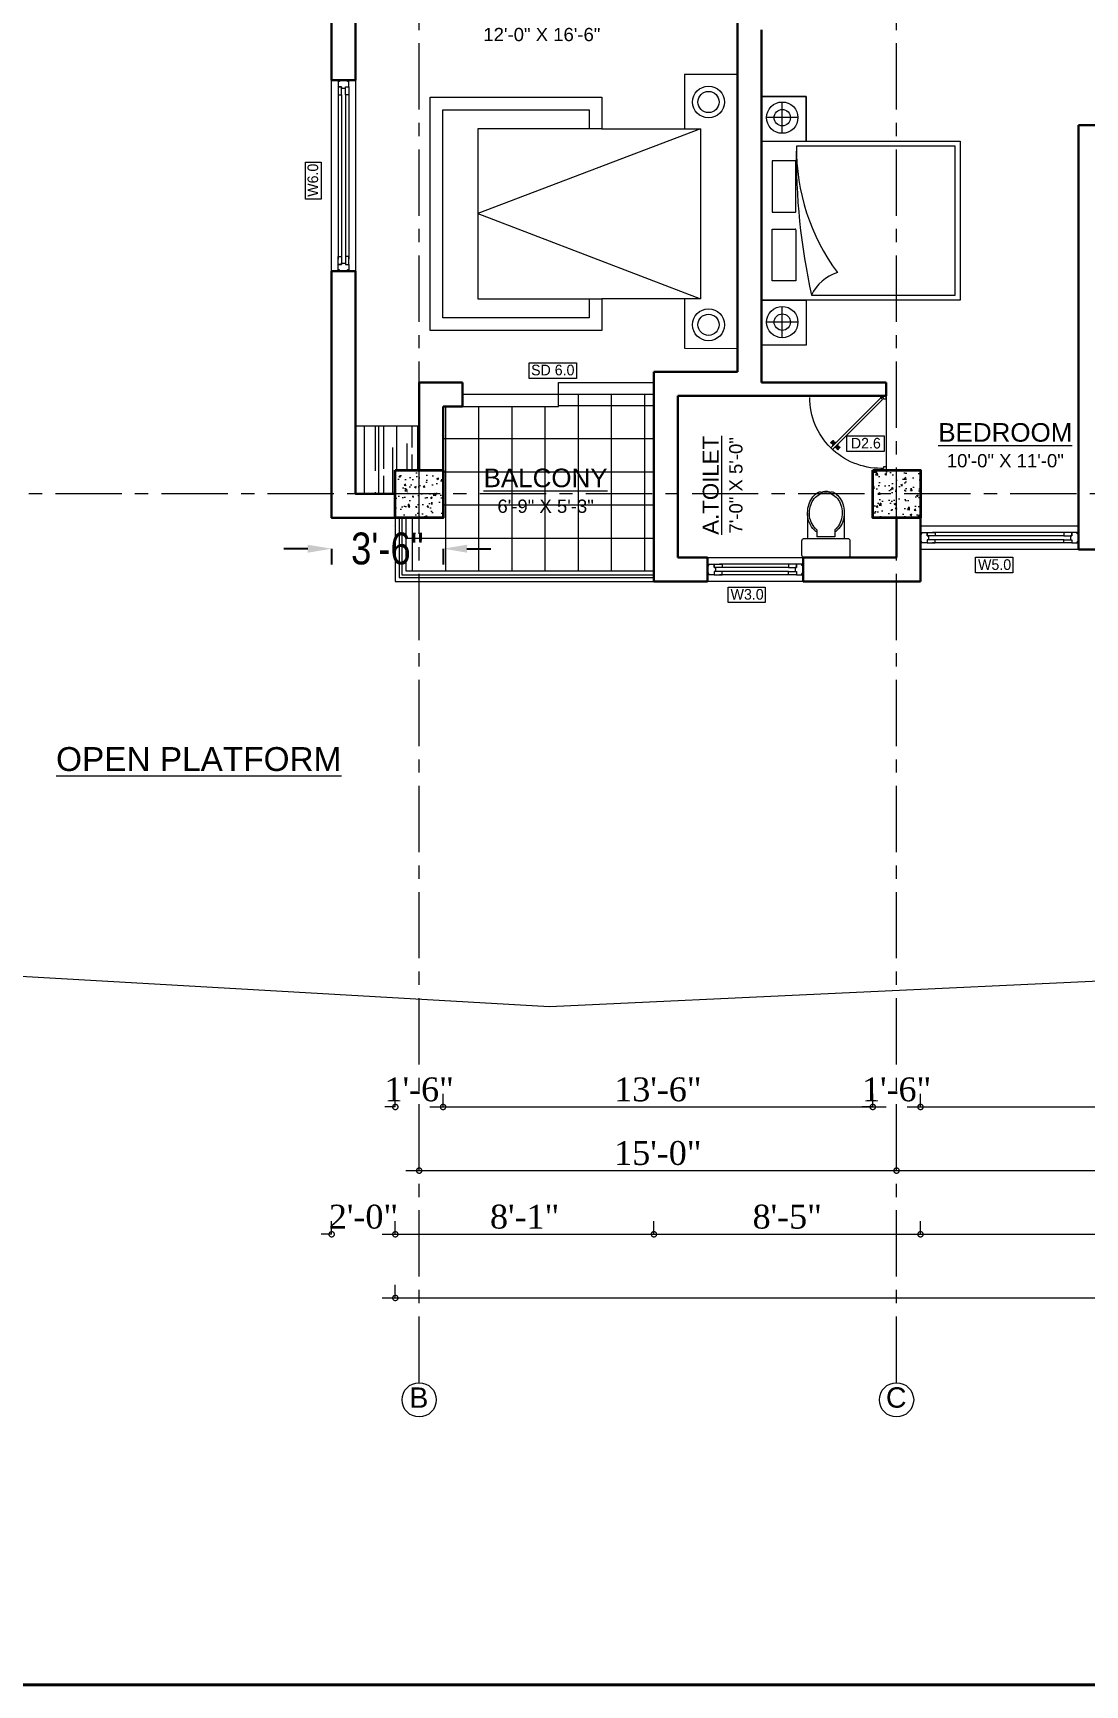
# Model space of a CAD drawing. Header units: inches. Extents: x 5223 to 201172, y -52570 to -12314.
# Drawn here: x 196311 to 196707, y -52570 to -51947 of the extents above; entities that cross this region are included whole.
import ezdxf

# ---------------------------------------------------------------- set-up
doc = ezdxf.new("R2010")
doc.units = ezdxf.units.IN
doc.header["$LTSCALE"] = 20
doc.header["$MEASUREMENT"] = 0
doc.header["$PDMODE"] = 98
doc.linetypes.add('CENTER', pattern=[2, 1.25, -0.25, 0.25, -0.25])
for name, color, linetype, lineweight in [('A FURNITURE', 43, 'Continuous', 5), ('A. WINDOW', 140, 'Continuous', 5), ('border', 242, 'Continuous', 40), ('CL', 252, 'CENTER', 5), ('column', 1, 'Continuous', 35), ('D-DIM', 5, 'Continuous', 13), ('Dim', 7, 'Continuous', 9), ('Dimention', 77, 'Continuous', 9), ('door', 103, 'Continuous', 9), ('ELE 0.9', 252, 'Continuous', 9), ('FIXT', 34, 'Continuous', 5), ('furniture', 32, 'Continuous', 5), ('hatch tile', 253, 'Continuous', 0), ('Hatrch', 8, 'Continuous', 0), ('leader lines', 191, 'Continuous', 9), ('PUERTAS', 7, 'Continuous', 13), ('railings', 153, 'Continuous', 9), ('Stair', 34, 'Continuous', 9), ('T-TEXT', 7, 'Continuous', 13), ('text', 247, 'Continuous', 13), ('Wall', 7, 'Continuous', 30), ('window', 150, 'Continuous', 13)]:
    doc.layers.add(name, color=color, linetype=linetype, lineweight=lineweight)
doc.styles.add('ARIAL', font='romans.shx')
doc.styles.get("Standard").update_dxf_attribs({"font": 'ARIALN.TTF'})
doc.styles.add('Times', font='times.ttf')
doc.dimstyles.new('D100', dxfattribs={"dimtxt": 8, "dimasz": 9, "dimexe": 5, "dimexo": 5, "dimgap": 2, "dimtad": 1, "dimdec": 0, "dimzin": 3, "dimdsep": 46, "dimlunit": 4, "dimtxsty": 'Times', "dimblk": 'DOTSMALL', "dimcen": 0.09, "dimdle": 5, "dimaunit": 1, "dimadec": 3, "dimazin": 0, "dimtfac": 1, "dimtdec": 0, "dimtix": 1, "dimtofl": 0, "dimtmove": 1, "dimatfit": 0, "dimfxl": 1, "dimtolj": 1, "dimtzin": 0, "dimarcsym": 0})
doc.dimstyles.get("Standard").update_dxf_attribs({"dimtxt": 12, "dimasz": 9, "dimexe": 6, "dimexo": 12, "dimgap": 0.09, "dimtad": 0, "dimdec": 0, "dimzin": 0, "dimdsep": 46, "dimlunit": 4, "dimtxsty": 'Standard', "dimcen": 3, "dimadec": 0, "dimazin": 0, "dimtfac": 1, "dimtdec": 0, "dimtofl": 0, "dimtmove": 0, "dimatfit": 3, "dimfxl": 1, "dimtolj": 1, "dimtzin": 0, "dimarcsym": 0})

# ---------------------------------------------------------------- blocks, each defined once
blk = doc.blocks.new('COL')
at = {"layer": 'ELE 0.9'}
h = blk.add_hatch(dxfattribs=at)
h.set_pattern_fill('AR-CONC', color=256, style=0)
h.set_pattern_definition([(50, (0, 0), (7.17260183, -0.62752135), [0.75, -8.25]), (355, (0, 0), (-1.38751334, 7.52192134), [0.6, -6.6]), (100.4514, (0.598, -0.052), (5.78509382, 6.89439542), [0.6374019, -7.01142112]), (46.1842, (0, 2), (10.6724105, -1.65519014), [1.125, -12.375]), (96.6356, (0.889, 1.862), (9.34662706, 9.7411787), [0.9561029, -10.51713]), (351.1842, (0, 2), (9.34661945, 9.741186), [0.9, -9.9]), (21, (1, 1.5), (5.96907052, -4.0261889), [0.75, -8.25]), (326, (1, 1.5), (2.43315332, 7.25150045), [0.6, -6.6]), (71.4514, (1.4974, 1.1645), (8.4022263, 3.22530497), [0.6374019, -7.01142112]), (37.5, (0, 0), (0.121598553, 3.32893854), [0, -6.52, 0, -6.7, 0, -6.625]), (7.5, (0, 0), (2.630695374, 3.94411712), [0, -3.82, 0, -6.37, 0, -2.525]), (327.5, (-2.23, 0), (5.33822436, -0.225548717), [0, -2.5, 0, -7.8, 0, -10.35]), (317.5, (-3.23, 0), (5.8318617, 1.00104982), [0, -3.25, 0, -5.18, 0, -7.35])])
h.paths.add_polyline_path([(151149.68, -27522.26), (151149.68, -27540.26), (151167.68, -27540.26), (151167.68, -27522.26)])
at = {"layer": 'column'}
blk.add_lwpolyline([(151149.68, -27522.26), (151167.68, -27522.26), (151167.68, -27540.26)], dxfattribs=at)
blk.add_lwpolyline([(151149.68, -27522.26), (151167.68, -27522.26), (151167.68, -27540.26), (151149.68, -27540.26)], close=True, dxfattribs=at)
blk = doc.blocks.new('g.doi1600x2100')
for points in [[(822, -498), (1288, -498), (1290, 0), (-1290, 0), (-1290, -498), (-778, -498)], [(-778, -1278), (-778, -348), (18, -2448), (822, -348), (822, -1278)], [(-778, -348), (822, -348)], [(-778, -2448), (822, -2448)]]:
    blk.add_lwpolyline(points)
for points in [[(822, -1948), (822, -1278), (1122, -1278), (1122, -2898), (-1078, -2898), (-1078, -1278), (-778, -1278), (-778, -2448), (-453, -2448), (822, -2448)], [(822, -1948), (822, -1398), (1002, -1398), (1002, -2778), (-958, -2778), (-958, -1398), (-778, -1398), (-778, -2448), (822, -2448)]]:
    blk.add_lwpolyline(points, close=True)
for centre, radius in [((-1032, -273), 150), ((1068, -273), 150), ((-1032, -273), 100), ((1068, -273), 100)]:
    blk.add_circle(centre, radius)
blk = doc.blocks.new('Frame_w_casement2_p')
for points in [[(-2.5, 0.75), (-2.5, 2), (-5.5, 2), (-5.5, 0.75)], [(-2.5, -0.75), (-2.5, -2), (-5.5, -2), (-5.5, -0.75)]]:
    blk.add_lwpolyline(points, close=True)
blk.add_lwpolyline([(0, 1.5), (0, -1.5), (-0.5, -1.5), (-0.5, -2), (-2.5, -2), (-2.5, -2), (-2.5, -2), (-2.5, -0.75), (-3, -0.75), (-3, 0.75), (-2.5, 0.75), (-2.5, 2), (-2.5, 2), (-0.5, 2), (-0.5, 1.5), (0, 1.5), (-0.5, 1.5)])
blk = doc.blocks.new('dvxcbv')
for p, q in [((79270.92, 92034.28), (79206.92, 92034.28)), ((79206.92, 92034.28), (79206.92, 91972.28)), ((79270.92, 92034.28), (79206.92, 92034.28)), ((79206.92, 92034.28), (79206.92, 91954.28)), ((79270.92, 91972.28), (79270.92, 92034.28)), ((79270.92, 91954.28), (79270.92, 92034.28)), ((79208.95, 92032.28), (79268.88, 92032.28)), ((79208.95, 91974.47), (79208.95, 92032.28)), ((79268.88, 92032.28), (79268.88, 91968.35)), ((79206.92, 91972.28), (79188.92, 91972.28)), ((79188.92, 91972.28), (79188.92, 91954.28)), ((79206.92, 91972.28), (79188.92, 91972.28)), ((79188.92, 91972.28), (79188.92, 91954.28)), ((79198.12, 91969.18), (79198.12, 91956.59)), ((79206.92, 91954.28), (79206.92, 91972.28)), ((79214.78, 91968.14), (79214.78, 91958.62)), ((79235.3, 91968.14), (79214.78, 91968.14)), ((79235.53, 91958.62), (79235.53, 91967.91)), ((79242.3, 91958.62), (79242.3, 91967.91)), ((79242.53, 91968.14), (79263.05, 91968.14)), ((79263.05, 91968.14), (79263.05, 91958.62)), ((79270.92, 91972.28), (79288.92, 91972.28)), ((79288.92, 91972.28), (79270.92, 91972.28)), ((79270.92, 91954.28), (79270.92, 91972.28)), ((79280.36, 91969.18), (79280.36, 91956.59)), ((79288.92, 91954.28), (79288.92, 91972.28)), ((79288.92, 91972.28), (79288.92, 91954.28)), ((79191.82, 91962.69), (79204.41, 91962.69)), ((79274.06, 91962.69), (79286.66, 91962.69)), ((79188.92, 91954.28), (79288.92, 91954.28)), ((79188.92, 91954.28), (79206.92, 91954.28)), ((79206.92, 91954.28), (79270.92, 91954.28)), ((79214.78, 91958.62), (79235.53, 91958.62)), ((79263.05, 91958.62), (79242.3, 91958.62)), ((79288.92, 91954.28), (79270.92, 91954.28))]:
    blk.add_line(p, q)
at = {"extrusion": (0, 0, -1)}
for centre, major_axis, start_param, end_param in [((79202.06, 91989.63), (-11.77, 11.77), 2.643035, 3.500356), ((79268.2, 92052.59), (59.57, 59.57), 2.348133, 2.994137), ((79264.85, 92225.36), (-181.75, 181.75), 3.91132, 4.146218), ((79198.12, 91962.69), (-4.45, 4.45), 2.356194490190969, 8.639379797370555), ((79235.3, 91967.91), (-0.164, 0.164), 0.785398, 2.356194), ((79242.53, 91967.91), (0.164, 0.164), 3.926991, 5.497787), ((79280.36, 91962.69), (-4.45, 4.45), 2.356194490190969, 8.639379797370555), ((79198.12, 91962.69), (-2.33, 2.33), 2.356194490189522, 8.63937979736911), ((79280.36, 91962.69), (-2.33, 2.33), 2.356194490189522, 8.63937979736911)]:
    blk.add_ellipse(centre, major_axis=major_axis, ratio=1, start_param=start_param, end_param=end_param, dxfattribs=at)
blk = doc.blocks.new('TOILTK')
for p, q in [((8.98, 0), (-8.98, 0)), ((-9.98, -1), (-9.98, -6.99)), ((9.98, -6.99), (9.98, -1)), ((-8.98, -7.99), (8.98, -7.99)), ((-7.6, -18.64), (-7.6, -7.99)), ((3.7, -8.66), (-3.7, -8.66)), ((-3.7, -11.49), (-3.7, -8.66)), ((3.7, -11.49), (3.7, -8.66)), ((7.6, -18.64), (7.6, -7.99)), ((-3.25, -27.09), (-3.07, -27.19)), ((3.25, -27.09), (3.07, -27.19))]:
    blk.add_line(p, q)
for points in [[(-3.7, -10.49, 0.072335), (-5.38, -12.03, 0.089665), (-7.16, -15.27, 0.09785), (-7.6, -18.64, 0.081351), (-7, -22.31, 0.089665), (-5.38, -25.26, 0.095836), (-3.07, -27.19, 0.079312)], [(-3.7, -11.49, 0.055189), (-4.81, -12.59, 0.089411), (-6.41, -15.51, 0.097396), (-6.8, -18.54, 0.080942), (-6.26, -21.84, 0.089411), (-4.81, -24.49, 0.104746), (-2.53, -26.34, 0.118951), (0, -26.95, 0.118951), (2.53, -26.34, 0.104746), (4.81, -24.49, 0.089411), (6.26, -21.84, 0.080942), (6.8, -18.54, 0.080942), (6.26, -15.25, 0.089411), (4.81, -12.59, 0.055189), (3.7, -11.49, 0.118951)], [(3.25, -27.09, 0.089115), (5.38, -25.26, 0.089665), (7, -22.31, 0.081351), (7.6, -18.64, 0.081351), (7, -14.98, 0.089665), (5.38, -12.03, 0.072335), (3.7, -10.49, 0.118397)], [(-1.93, -27.21, 0.085299), (0, -27.55, 0.085299), (1.93, -27.21, 0.003669)]]:
    blk.add_lwpolyline(points, format="xyb")
for centre, radius, start, end in [((-8.98, -1), 1, 90, 180), ((8.98, -1), 1, 0, 90), ((-8.98, -6.99), 1, 180, 270), ((8.98, -6.99), 1, 270, 0), ((-2.48, -26.19), 1.16, 239.46815, 330.99108), ((2.48, -26.19), 1.16, 209.00892, 300.53185)]:
    blk.add_arc(centre, radius, start, end)
blk = doc.blocks.new('2ft6in')
at = {"layer": 'PUERTAS', "color": 8}
for p, q in [((18.81, 20.78), (18.04, 21.4)), ((18.86, 20.83), (18.08, 21.46)), ((18.95, 20.92), (18.2, 21.58)), ((18.44, 21.9), (18.31, 21.77)), ((19.07, 21.03), (18.34, 21.72)), ((18.44, 21.9), (18.56, 22.02)), ((18.58, 22.01), (18.56, 22.02)), ((19.3, 21.26), (18.61, 22)), ((19.42, 21.38), (18.75, 22.14)), ((19.51, 21.48), (18.88, 22.26)), ((18.91, 20.27), (19.19, 20.69)), ((19.55, 21.53), (18.93, 22.3)), ((19.13, 20.8), (19.03, 20.9)), ((19.15, 20.82), (19.05, 20.92)), ((19.09, 20.44), (19.25, 20.76)), ((19.19, 20.87), (19.1, 20.96)), ((19.25, 20.93), (19.16, 21.02)), ((19.28, 20.63), (19.32, 20.83)), ((19.4, 21.08), (19.31, 21.17)), ((19.47, 21.15), (19.38, 21.24)), ((19.43, 20.78), (19.4, 20.9)), ((19.51, 21.19), (19.42, 21.28)), ((19.55, 20.91), (19.43, 20.94)), ((19.53, 21.21), (19.44, 21.3)), ((19.7, 21.06), (19.51, 21.01)), ((19.89, 21.24), (19.58, 21.08)), ((20.07, 21.42), (19.64, 21.15)), ((20.33, 20.13), (20.36, 20.01)), ((20.48, 20.28), (20.44, 20.08)), ((20.67, 20.47), (20.51, 20.15)), ((20.85, 20.64), (20.57, 20.22)), ((20.57, 20.04), (20.66, 19.95)), ((20.61, 20.09), (20.7, 19.99)), ((20.63, 20.11), (20.72, 20.01)), ((20.9, 20.08), (21.68, 19.45)), ((20.95, 20.13), (21.72, 19.51)), ((19.69, 19.49), (20.12, 19.76)), ((19.87, 19.67), (20.18, 19.83)), ((20.06, 19.85), (20.25, 19.9)), ((20.21, 20), (20.33, 19.97)), ((20.21, 19.38), (20.83, 18.61)), ((20.23, 19.7), (20.32, 19.61)), ((20.25, 19.72), (20.34, 19.63)), ((20.25, 19.43), (20.88, 18.65)), ((20.29, 19.76), (20.38, 19.67)), ((20.34, 19.53), (21, 18.77)), ((20.36, 19.83), (20.45, 19.74)), ((20.46, 19.64), (21.14, 18.91)), ((20.5, 19.98), (20.6, 19.89)), ((20.69, 19.87), (21.42, 19.19)), ((20.81, 19.99), (21.56, 19.33)), ((21.32, 19.01), (21.2, 18.89)), ((21.32, 19.01), (21.44, 19.14)), ((21.43, 19.15), (21.44, 19.14)), ((0, 0), (30, 0))]:
    blk.add_line(p, q, dxfattribs=at)
at = {"layer": 'PUERTAS', "color": 1}
for p, q in [((18.06, 21.44), (18.48, 21.86)), ((18.74, 20.79), (18.06, 21.34)), ((18.08, 21.51), (18.45, 21.88)), ((18.11, 21.49), (18.08, 21.51)), ((18.82, 22.25), (18.45, 21.88)), ((18.9, 22.28), (18.48, 21.86)), ((18.84, 22.23), (18.82, 22.25)), ((18.83, 20.8), (19.18, 21.15)), ((18.84, 20.21), (19.1, 20.6)), ((18.85, 20.11), (18.84, 20.12)), ((18.92, 20.89), (18.93, 20.88)), ((19.54, 21.59), (18.99, 22.27)), ((19.02, 20.88), (19.24, 21.1)), ((19.12, 20.8), (19.03, 20.89)), ((19.1, 20.7), (19.11, 20.69)), ((19.1, 20.6), (19.1, 20.6)), ((19.11, 20.79), (19.33, 21.01)), ((19.54, 21.5), (19.18, 21.15)), ((19.45, 21.31), (19.24, 21.1)), ((19.55, 21.22), (19.33, 21.01)), ((19.45, 21.41), (19.45, 21.41)), ((19.54, 21.22), (19.45, 21.31)), ((19.64, 21.23), (19.64, 21.23)), ((19.74, 21.24), (19.73, 21.23)), ((20.12, 21.49), (19.74, 21.24)), ((20.22, 21.48), (20.22, 21.49)), ((20.65, 20.12), (20.43, 19.9)), ((20.74, 20.03), (20.52, 19.81)), ((20.93, 20.11), (20.57, 19.76)), ((20.64, 20.11), (20.73, 20.02)), ((20.66, 20.31), (20.65, 20.31)), ((20.65, 20.21), (20.65, 20.22)), ((20.91, 20.7), (20.66, 20.31)), ((20.84, 20.02), (20.83, 20.03)), ((20.91, 20.8), (20.91, 20.79)), ((21.02, 20.12), (21.7, 19.57)), ((19.53, 19.43), (19.54, 19.42)), ((19.64, 19.42), (20.02, 19.67)), ((20.02, 19.67), (20.03, 19.68)), ((20.12, 19.68), (20.12, 19.68)), ((20.21, 19.69), (20.43, 19.9)), ((20.22, 19.41), (20.57, 19.76)), ((20.22, 19.69), (20.31, 19.6)), ((20.22, 19.32), (20.76, 18.64)), ((20.31, 19.6), (20.52, 19.81)), ((20.31, 19.5), (20.31, 19.5)), ((20.86, 18.63), (21.28, 19.05)), ((20.91, 18.68), (20.94, 18.66)), ((20.94, 18.66), (21.31, 19.03)), ((21.7, 19.47), (21.28, 19.05)), ((21.67, 19.4), (21.31, 19.03)), ((21.65, 19.42), (21.67, 19.4))]:
    blk.add_line(p, q, dxfattribs=at)
at = {"layer": 'PUERTAS', "color": 2}
for p, q in [((18.33, 21.76), (18.31, 21.77)), ((21.71, 21.6), (21.02, 22.28)), ((21.18, 18.9), (21.2, 18.89))]:
    blk.add_line(p, q, dxfattribs=at)
at = {"layer": 'PUERTAS', "color": 1}
for centre, start, end in [((18.78, 20.84), 231.07637, 315), ((18.89, 20.16), 135, 225), ((18.94, 22.23), 38.92363, 135), ((18.97, 20.93), 225, 315), ((19.16, 20.74), 135, 219.74275), ((19.06, 20.65), 315, 39.74275), ((19.4, 21.36), 315, 45), ((19.49, 21.55), 315, 38.92363), ((19.6, 21.18), 50.25725, 135), ((19.68, 21.28), 230.25725, 315), ((20.17, 21.44), 45, 135), ((20.7, 20.26), 135, 219.74275), ((20.6, 20.17), 315, 39.74275), ((20.78, 19.98), 45, 135), ((20.87, 20.75), 315, 45), ((20.98, 20.07), 51.07637, 135), ((19.59, 19.47), 225, 315), ((20.07, 19.63), 50.25725, 135), ((20.16, 19.73), 230.25725, 315), ((20.27, 19.36), 135, 218.92363), ((20.35, 19.55), 135, 225), ((20.82, 18.68), 218.92363, 315), ((21.65, 19.52), 315, 51.07637)]:
    blk.add_arc(centre, 0.0667, start, end, dxfattribs=at)
at = {"layer": 'window'}
for p, q in [((0.84, 2.1), (21.02, 22.28)), ((21.71, 21.6), (1.47, 1.37)), ((0, 2), (0, 0)), ((0.6, 2), (0, 2)), ((1.33, 0), (0, 0)), ((0.6, 1.26), (0.6, 2.04)), ((0.67, 1.26), (0.6, 1.26)), ((0.67, 1.26), (0.67, 2.01)), ((0.67, 1), (0.67, 1.26)), ((1.33, 1), (0.67, 1)), ((1.31, 1.53), (0.79, 2.06)), ((1.36, 1.58), (0.81, 2.12)), ((1.36, 1.58), (1.31, 1.53)), ((1.47, 1.37), (1.31, 1.53)), ((1.33, 0), (1.33, 1)), ((28.67, 0), (28.67, 1)), ((28.67, 1), (29.33, 1)), ((28.67, 0), (30, 0)), ((29.33, 1), (29.33, 2)), ((29.33, 2), (30, 2)), ((30, 0), (30, 2))]:
    blk.add_line(p, q, dxfattribs=at)
for radius in [0.129, 0.0627]:
    blk.add_circle((0.68, 2.14), radius, dxfattribs=at)
blk.add_arc((0.68, 2.14), 28.65, 359.72845, 90.03333, dxfattribs=at)
blk = doc.blocks.new('*U22')
at = {"color": 3, "xscale": -1}
blk.add_blockref('2ft6in', (42, 0), dxfattribs=at)
blk = doc.blocks.new('_DotSmall')
at = {"layer": 'Dimention', "color": 0, "const_width": 0.5}
blk.add_lwpolyline([(-0.0625, 0, 1), (0.0625, 0, 1)], format="xyb", close=True, dxfattribs=at)
blk = doc.blocks.new('*D60')
at = {"layer": 'Defpoints', "color": 0, "transparency": 16777216}
for p in [(196447.49, -52352.1), (196465.49, -52352.1), (196465.49, -52352.1)]:
    blk.add_point(p, dxfattribs=at)
at = {"layer": 'Dim', "color": 0, "lineweight": 5, "transparency": 16777216}
for p, q in [((196447.49, -52352.1), (196447.49, -52347.1)), ((196465.49, -52352.1), (196465.49, -52347.1)), ((196447.49, -52352.1), (196443.49, -52352.1)), ((196465.49, -52352.1), (196469.49, -52352.1))]:
    blk.add_line(p, q, dxfattribs=at)
at = {"layer": 'Dim', "color": 0, "lineweight": 5, "transparency": 16777216, "xscale": 4, "yscale": 4, "zscale": 4}
blk.add_blockref('_DotSmall', (196447.49, -52352.1), dxfattribs=at)
at = {"layer": 'Dim', "color": 0, "lineweight": 5, "transparency": 16777216, "xscale": 4, "yscale": 4, "zscale": 4, "rotation": 180}
blk.add_blockref('_DotSmall', (196465.49, -52352.1), dxfattribs=at)
at = {"layer": 'Dim', "color": 0, "transparency": 16777216, "insert": (196456.49, -52345.52), "char_height": 9, "attachment_point": 5, "style": 'Times'}
blk.add_mtext('\\A1;1\'-6"', dxfattribs=at)
blk = doc.blocks.new('*D61')
at = {"layer": 'Defpoints', "color": 0, "transparency": 16777216}
for p in [(196465.49, -52352.1), (196627.49, -52352.1), (196627.49, -52352.1)]:
    blk.add_point(p, dxfattribs=at)
at = {"layer": 'Dim', "color": 0, "lineweight": 5, "transparency": 16777216}
for p, q in [((196465.49, -52352.1), (196465.49, -52347.1)), ((196627.49, -52352.1), (196627.49, -52347.1)), ((196460.49, -52352.1), (196632.49, -52352.1))]:
    blk.add_line(p, q, dxfattribs=at)
at = {"layer": 'Dim', "color": 0, "lineweight": 5, "transparency": 16777216, "xscale": 4, "yscale": 4, "zscale": 4, "rotation": 180}
blk.add_blockref('_DotSmall', (196465.49, -52352.1), dxfattribs=at)
at = {"layer": 'Dim', "color": 0, "lineweight": 5, "transparency": 16777216, "xscale": 4, "yscale": 4, "zscale": 4}
blk.add_blockref('_DotSmall', (196627.49, -52352.1), dxfattribs=at)
at = {"layer": 'Dim', "color": 0, "transparency": 16777216, "insert": (196546.49, -52345.52), "char_height": 9, "attachment_point": 5, "style": 'Times'}
blk.add_mtext('\\A1;13\'-6"', dxfattribs=at)
blk = doc.blocks.new('*D62')
at = {"layer": 'Defpoints', "color": 0, "transparency": 16777216}
for p in [(196627.49, -52352.1), (196645.49, -52352.1), (196645.49, -52352.1)]:
    blk.add_point(p, dxfattribs=at)
at = {"layer": 'Dim', "color": 0, "lineweight": 5, "transparency": 16777216}
for p, q in [((196627.49, -52352.1), (196627.49, -52347.1)), ((196645.49, -52352.1), (196645.49, -52347.1)), ((196627.49, -52352.1), (196623.49, -52352.1)), ((196645.49, -52352.1), (196649.49, -52352.1))]:
    blk.add_line(p, q, dxfattribs=at)
at = {"layer": 'Dim', "color": 0, "lineweight": 5, "transparency": 16777216, "xscale": 4, "yscale": 4, "zscale": 4}
blk.add_blockref('_DotSmall', (196627.49, -52352.1), dxfattribs=at)
at = {"layer": 'Dim', "color": 0, "lineweight": 5, "transparency": 16777216, "xscale": 4, "yscale": 4, "zscale": 4, "rotation": 180}
blk.add_blockref('_DotSmall', (196645.49, -52352.1), dxfattribs=at)
at = {"layer": 'Dim', "color": 0, "transparency": 16777216, "insert": (196636.49, -52345.52), "char_height": 9, "attachment_point": 5, "style": 'Times'}
blk.add_mtext('\\A1;1\'-6"', dxfattribs=at)
blk = doc.blocks.new('*D63')
at = {"layer": 'Defpoints', "color": 0, "transparency": 16777216}
for p in [(196645.49, -52352.1), (196831.49, -52352.1), (196831.49, -52352.1)]:
    blk.add_point(p, dxfattribs=at)
at = {"layer": 'Dim', "color": 0, "lineweight": 5, "transparency": 16777216}
for p, q in [((196645.49, -52352.1), (196645.49, -52347.1)), ((196831.49, -52352.1), (196831.49, -52347.1)), ((196640.49, -52352.1), (196836.49, -52352.1))]:
    blk.add_line(p, q, dxfattribs=at)
at = {"layer": 'Dim', "color": 0, "lineweight": 5, "transparency": 16777216, "xscale": 4, "yscale": 4, "zscale": 4, "rotation": 180}
blk.add_blockref('_DotSmall', (196645.49, -52352.1), dxfattribs=at)
at = {"layer": 'Dim', "color": 0, "lineweight": 5, "transparency": 16777216, "xscale": 4, "yscale": 4, "zscale": 4}
blk.add_blockref('_DotSmall', (196831.49, -52352.1), dxfattribs=at)
at = {"layer": 'Dim', "color": 0, "transparency": 16777216, "insert": (196738.49, -52345.52), "char_height": 9, "attachment_point": 5, "style": 'Times'}
blk.add_mtext('\\A1;15\'-6"', dxfattribs=at)
blk = doc.blocks.new('*D69')
at = {"layer": 'Defpoints', "color": 0, "transparency": 16777216}
for p in [(196456.49, -52376.1), (196636.45, -52376.1), (196636.45, -52376.1)]:
    blk.add_point(p, dxfattribs=at)
at = {"layer": 'Dim', "color": 0, "lineweight": 5, "transparency": 16777216}
for p, q in [((196456.49, -52376.1), (196456.49, -52371.1)), ((196636.45, -52376.1), (196636.45, -52371.1)), ((196451.49, -52376.1), (196641.45, -52376.1))]:
    blk.add_line(p, q, dxfattribs=at)
at = {"layer": 'Dim', "color": 0, "lineweight": 5, "transparency": 16777216, "xscale": 4, "yscale": 4, "zscale": 4, "rotation": 180}
blk.add_blockref('_DotSmall', (196456.49, -52376.1), dxfattribs=at)
at = {"layer": 'Dim', "color": 0, "lineweight": 5, "transparency": 16777216, "xscale": 4, "yscale": 4, "zscale": 4}
blk.add_blockref('_DotSmall', (196636.45, -52376.1), dxfattribs=at)
at = {"layer": 'Dim', "color": 0, "transparency": 16777216, "insert": (196546.47, -52369.52), "char_height": 9, "attachment_point": 5, "style": 'Times'}
blk.add_mtext('\\A1;15\'-0"', dxfattribs=at)
blk = doc.blocks.new('*D70')
at = {"layer": 'Defpoints', "color": 0, "transparency": 16777216}
for p in [(196636.45, -52376.1), (196840.49, -52376.1), (196840.49, -52376.1)]:
    blk.add_point(p, dxfattribs=at)
at = {"layer": 'Dim', "color": 0, "lineweight": 5, "transparency": 16777216}
for p, q in [((196636.45, -52376.1), (196636.45, -52371.1)), ((196840.49, -52376.1), (196840.49, -52371.1)), ((196631.45, -52376.1), (196845.49, -52376.1))]:
    blk.add_line(p, q, dxfattribs=at)
at = {"layer": 'Dim', "color": 0, "lineweight": 5, "transparency": 16777216, "xscale": 4, "yscale": 4, "zscale": 4, "rotation": 180}
blk.add_blockref('_DotSmall', (196636.45, -52376.1), dxfattribs=at)
at = {"layer": 'Dim', "color": 0, "lineweight": 5, "transparency": 16777216, "xscale": 4, "yscale": 4, "zscale": 4}
blk.add_blockref('_DotSmall', (196840.49, -52376.1), dxfattribs=at)
at = {"layer": 'Dim', "color": 0, "transparency": 16777216, "insert": (196738.47, -52369.5), "char_height": 9, "attachment_point": 5, "style": 'Times'}
blk.add_mtext('\\A1;17\'-0"', dxfattribs=at)
blk = doc.blocks.new('*D73')
at = {"layer": 'Defpoints', "color": 0, "transparency": 16777216}
for p in [(196423.49, -52400.1), (196447.49, -52400.1), (196447.49, -52400.1)]:
    blk.add_point(p, dxfattribs=at)
at = {"layer": 'Dim', "color": 0, "lineweight": 5, "transparency": 16777216}
for p, q in [((196423.49, -52400.1), (196423.49, -52395.1)), ((196447.49, -52400.1), (196447.49, -52395.1)), ((196423.49, -52400.1), (196419.49, -52400.1)), ((196447.49, -52400.1), (196451.49, -52400.1))]:
    blk.add_line(p, q, dxfattribs=at)
at = {"layer": 'Dim', "color": 0, "lineweight": 5, "transparency": 16777216, "xscale": 4, "yscale": 4, "zscale": 4}
blk.add_blockref('_DotSmall', (196423.49, -52400.1), dxfattribs=at)
at = {"layer": 'Dim', "color": 0, "lineweight": 5, "transparency": 16777216, "xscale": 4, "yscale": 4, "zscale": 4, "rotation": 180}
blk.add_blockref('_DotSmall', (196447.49, -52400.1), dxfattribs=at)
at = {"layer": 'Dim', "color": 0, "transparency": 16777216, "insert": (196435.49, -52393.52), "char_height": 9, "attachment_point": 5, "style": 'Times'}
blk.add_mtext('\\A1;2\'-0"', dxfattribs=at)
blk = doc.blocks.new('*D74')
at = {"layer": 'Defpoints', "color": 0, "transparency": 16777216}
for p in [(196447.49, -52400.1), (196544.99, -52400.1), (196544.99, -52400.1)]:
    blk.add_point(p, dxfattribs=at)
at = {"layer": 'Dim', "color": 0, "lineweight": 5, "transparency": 16777216}
for p, q in [((196447.49, -52400.1), (196447.49, -52395.1)), ((196544.99, -52400.1), (196544.99, -52395.1)), ((196442.49, -52400.1), (196549.99, -52400.1))]:
    blk.add_line(p, q, dxfattribs=at)
at = {"layer": 'Dim', "color": 0, "lineweight": 5, "transparency": 16777216, "xscale": 4, "yscale": 4, "zscale": 4, "rotation": 180}
blk.add_blockref('_DotSmall', (196447.49, -52400.1), dxfattribs=at)
at = {"layer": 'Dim', "color": 0, "lineweight": 5, "transparency": 16777216, "xscale": 4, "yscale": 4, "zscale": 4}
blk.add_blockref('_DotSmall', (196544.99, -52400.1), dxfattribs=at)
at = {"layer": 'Dim', "color": 0, "transparency": 16777216, "insert": (196496.24, -52393.52), "char_height": 9, "attachment_point": 5, "style": 'Times'}
blk.add_mtext('\\A1;8\'-1"', dxfattribs=at)
blk = doc.blocks.new('*D75')
at = {"layer": 'Defpoints', "color": 0, "transparency": 16777216}
for p in [(196544.99, -52400.1), (196645.49, -52400.1), (196645.49, -52400.1)]:
    blk.add_point(p, dxfattribs=at)
at = {"layer": 'Dim', "color": 0, "lineweight": 5, "transparency": 16777216}
for p, q in [((196544.99, -52400.1), (196544.99, -52395.1)), ((196645.49, -52400.1), (196645.49, -52395.1)), ((196539.99, -52400.1), (196650.49, -52400.1))]:
    blk.add_line(p, q, dxfattribs=at)
at = {"layer": 'Dim', "color": 0, "lineweight": 5, "transparency": 16777216, "xscale": 4, "yscale": 4, "zscale": 4, "rotation": 180}
blk.add_blockref('_DotSmall', (196544.99, -52400.1), dxfattribs=at)
at = {"layer": 'Dim', "color": 0, "lineweight": 5, "transparency": 16777216, "xscale": 4, "yscale": 4, "zscale": 4}
blk.add_blockref('_DotSmall', (196645.49, -52400.1), dxfattribs=at)
at = {"layer": 'Dim', "color": 0, "transparency": 16777216, "insert": (196595.24, -52393.52), "char_height": 9, "attachment_point": 5, "style": 'Times'}
blk.add_mtext('\\A1;8\'-5"', dxfattribs=at)
blk = doc.blocks.new('*D76')
at = {"layer": 'Defpoints', "color": 0, "transparency": 16777216}
for p in [(196645.49, -52400.1), (196849.49, -52400.1), (196849.49, -52400.1)]:
    blk.add_point(p, dxfattribs=at)
at = {"layer": 'Dim', "color": 0, "lineweight": 5, "transparency": 16777216}
for p, q in [((196645.49, -52400.1), (196645.49, -52395.1)), ((196849.49, -52400.1), (196849.49, -52395.1)), ((196640.49, -52400.1), (196854.49, -52400.1))]:
    blk.add_line(p, q, dxfattribs=at)
at = {"layer": 'Dim', "color": 0, "lineweight": 5, "transparency": 16777216, "xscale": 4, "yscale": 4, "zscale": 4, "rotation": 180}
blk.add_blockref('_DotSmall', (196645.49, -52400.1), dxfattribs=at)
at = {"layer": 'Dim', "color": 0, "lineweight": 5, "transparency": 16777216, "xscale": 4, "yscale": 4, "zscale": 4}
blk.add_blockref('_DotSmall', (196849.49, -52400.1), dxfattribs=at)
at = {"layer": 'Dim', "color": 0, "transparency": 16777216, "insert": (196747.49, -52393.5), "char_height": 9, "attachment_point": 5, "style": 'Times'}
blk.add_mtext('\\A1;17\'-0"', dxfattribs=at)
blk = doc.blocks.new('*D84')
at = {"layer": 'Defpoints', "color": 0, "transparency": 16777216}
for p in [(196447.49, -52424.1), (197401.49, -52424.1), (197401.49, -52424.1)]:
    blk.add_point(p, dxfattribs=at)
at = {"layer": 'Dim', "color": 0, "lineweight": 5, "transparency": 16777216}
for p, q in [((196447.49, -52424.1), (196447.49, -52419.1)), ((197401.49, -52424.1), (197401.49, -52419.1)), ((196442.49, -52424.1), (197406.49, -52424.1))]:
    blk.add_line(p, q, dxfattribs=at)
at = {"layer": 'Dim', "color": 0, "lineweight": 5, "transparency": 16777216, "xscale": 4, "yscale": 4, "zscale": 4, "rotation": 180}
blk.add_blockref('_DotSmall', (196447.49, -52424.1), dxfattribs=at)
at = {"layer": 'Dim', "color": 0, "lineweight": 5, "transparency": 16777216, "xscale": 4, "yscale": 4, "zscale": 4}
blk.add_blockref('_DotSmall', (197401.49, -52424.1), dxfattribs=at)
at = {"layer": 'Dim', "color": 0, "transparency": 16777216, "insert": (196924.49, -52417.5), "char_height": 9, "attachment_point": 5, "style": 'Times'}
blk.add_mtext('\\A1;79\'-6"', dxfattribs=at)
blk = doc.blocks.new('*D342')
at = {"layer": 'D-DIM', "color": 0, "lineweight": -2, "transparency": 16777216}
for p, q in [((196414.49, -52141.61), (196405.49, -52141.61)), ((196423.49, -52141.61), (196423.49, -52147.61)), ((196465.49, -52141.61), (196465.49, -52147.61)), ((196474.49, -52141.61), (196483.49, -52141.61))]:
    blk.add_line(p, q, dxfattribs=at)
at = {"layer": 'D-DIM', "color": 0, "transparency": 16777216}
for points in [[(196414.49, -52140.11), (196414.49, -52143.11), (196423.49, -52141.61)], [(196474.49, -52140.11), (196474.49, -52143.11), (196465.49, -52141.61)]]:
    blk.add_solid(points, dxfattribs=at)
at = {"layer": 'Defpoints', "color": 0, "transparency": 16777216}
for p in [(196423.49, -52129.96), (196465.49, -52129.96), (196423.49, -52141.61)]:
    blk.add_point(p, dxfattribs=at)
at = {"layer": 'D-DIM', "color": 0, "transparency": 16777216, "insert": (196444.49, -52141.61), "char_height": 12, "attachment_point": 5}
blk.add_mtext('\\A1;3\'-6"', dxfattribs=at)

msp = doc.modelspace()

# ---------------------------------------------------------------- hatches: boundary and pattern name
at = {"layer": 'hatch tile'}
h = msp.add_hatch(dxfattribs=at)
h.set_pattern_fill('NET', color=256, scale=100, style=0)
h.set_pattern_definition([(7e-07, (6704.01, -2325.126), (-1.5e-07, 12.5), []), (90.000001, (6704.01, -2325.126), (-12.5, -1.5e-07), [])])
h.paths.add_polyline_path([(196544.99, -52149.96), (196544.99, -52120.96), (196465.49, -52120.96), (196465.49, -52129.96), (196456.49, -52129.96), (196456.49, -52149.96)])
h.paths.add_polyline_path([(196456.49, -52129.96), (196451.49, -52129.96), (196451.49, -52149.96), (196456.49, -52149.96)])
h.paths.add_polyline_path([(196465.49, -52111.96), (196465.49, -52120.96), (196544.99, -52120.96), (196544.99, -52083.46), (196508.99, -52083.46), (196508.99, -52087.96), (196472.76, -52087.96), (196465.49, -52087.96), (196465.49, -52111.96)])
h.paths.add_polyline_path([(196479.43, -52109.59), (196528.88, -52109.59), (196528.88, -52129.99), (196479.43, -52129.99)], flags=9)
at = {"layer": 'Hatrch'}
h = msp.add_hatch(dxfattribs=at)
h.set_pattern_fill('AR-RROOF', color=256, scale=8, angle=90, style=0)
h.set_pattern_definition([(90.0000007, (6704.01, -2325.1255), (-8.0000002, 17.5999999), [120, -16, 40, -8]), (90.000001, (6700.01, -2314.486), (-10.6399999, -8.00000013), [24, -2.64, 48, -6]), (90.0000007, (6697.2103, -2321.1255), (-5.36000051, 41.59999993), [64, -11.2, 32, -8])])
h.paths.add_polyline_path([(196447.49, -52111.96), (196456.49, -52111.96), (196456.49, -52095.46), (196432.49, -52095.46), (196432.49, -52120.96), (196447.49, -52120.96)])

# ---------------------------------------------------------------- linework, layer by layer
at = {"layer": 'A. WINDOW'}
for p, q in [((196425.99, -51970.46), (196425.99, -52032.48)), ((196427.24, -51970.46), (196427.24, -52032.48)), ((196428.74, -51970.46), (196428.74, -52032.48)), ((196429.99, -51970.46), (196429.99, -52032.48)), ((196699.49, -52135.46), (196649.97, -52135.46)), ((196699.49, -52136.71), (196649.97, -52136.71)), ((196699.49, -52138.21), (196649.97, -52138.21)), ((196699.49, -52139.46), (196649.97, -52139.46)), ((196595.74, -52147.46), (196569.72, -52147.46)), ((196595.74, -52148.71), (196569.72, -52148.71)), ((196595.74, -52150.21), (196569.72, -52150.21)), ((196595.74, -52151.46), (196569.72, -52151.46))]:
    msp.add_line(p, q, dxfattribs=at)
for points in [[(196423.49, -52036.96), (196423.49, -51964.96), (196432.49, -51964.96), (196432.49, -52036.96)], [(196645.49, -52132.96), (196704.99, -52132.96), (196704.99, -52141.96), (196645.49, -52141.96)], [(196565.24, -52144.96), (196601.24, -52144.96), (196601.24, -52153.96), (196565.24, -52153.96)]]:
    msp.add_lwpolyline(points, close=True, dxfattribs=at)
at = {"layer": 'border'}
msp.add_lwpolyline([(195851.85, -51151.73), (197893.12, -51151.73), (197893.12, -52570.02), (195851.85, -52570.02)], close=True, dxfattribs=at)
at = {"layer": 'CL'}
for p, q in [((196456.49, -52456.05), (196456.49, -51212.26)), ((196636.45, -52456.05), (196636.45, -51212.26)), ((197744.34, -52120.96), (196104.76, -52120.96))]:
    msp.add_line(p, q, dxfattribs=at)
at = {"layer": 'D-DIM'}
msp.add_line((196456.49, -52095.46), (196432.49, -52095.46), dxfattribs=at)
at = {"layer": 'door'}
for points in [[(196544.99, -52083.46), (196508.99, -52083.46), (196508.99, -52078.96), (196544.99, -52078.96)], [(196508.99, -52083.46), (196472.76, -52083.46), (196472.76, -52087.96), (196508.99, -52087.96)]]:
    msp.add_lwpolyline(points, close=True, dxfattribs=at)
at = {"layer": 'leader lines'}
for centre in [(196456.49, -52462.51), (196636.45, -52462.51)]:
    msp.add_circle(centre, 6.46, dxfattribs=at)
at = {"layer": 'railings'}
for points in [[(196447.49, -52129.96), (196447.49, -52153.96), (196544.99, -52153.96)], [(196447.49, -52129.96), (196447.49, -52153.96)], [(196448.99, -52129.96), (196448.99, -52152.46), (196544.99, -52152.46)], [(196449.99, -52129.96), (196449.99, -52151.46), (196544.99, -52151.46)], [(196451.49, -52129.96), (196451.49, -52149.96), (196544.99, -52149.96)]]:
    msp.add_lwpolyline(points, dxfattribs=at)
at = {"layer": 'Stair'}
for p, q in [((196228.53, -52298.39), (196505.57, -52314.25)), ((196505.57, -52314.25), (196903.21, -52295.67))]:
    msp.add_line(p, q, dxfattribs=at)
at = {"layer": 'T-TEXT', "lineweight": 9}
for points in [[(196419.54, -51995.83), (196419.54, -52009.88), (196413.64, -52009.88), (196413.64, -51995.83)], [(196515.77, -52077.39), (196497.98, -52077.39), (196497.98, -52071.49), (196515.77, -52071.49)], [(196631.74, -52104.97), (196617.68, -52104.97), (196617.68, -52099.08), (196631.74, -52099.08)], [(196680.28, -52150.75), (196666.22, -52150.75), (196666.22, -52144.85), (196680.28, -52144.85)], [(196586.97, -52161.95), (196572.92, -52161.95), (196572.92, -52156.06), (196586.97, -52156.06)]]:
    msp.add_lwpolyline(points, close=True, dxfattribs=at)
at = {"layer": 'Wall'}
for p, q in [((196576.49, -52074.96), (196576.49, -51936.96)), ((196585.49, -52078.96), (196585.49, -51945.96)), ((196432.49, -51964.96), (196423.49, -51964.96)), ((196704.99, -51981.96), (196795.49, -51981.96)), ((196704.99, -51981.96), (196704.99, -52141.96)), ((196432.49, -52036.96), (196423.49, -52036.96)), ((196456.49, -52078.96), (196472.76, -52078.96)), ((196456.49, -52111.96), (196456.49, -52078.96)), ((196472.76, -52087.96), (196472.76, -52078.96)), ((196472.76, -52087.96), (196472.76, -52078.96)), ((196544.99, -52074.96), (196544.99, -52153.96)), ((196544.99, -52074.96), (196576.49, -52074.96)), ((196544.99, -52087.96), (196544.99, -52078.96)), ((196585.49, -52078.96), (196632.49, -52078.96)), ((196632.49, -52083.96), (196632.49, -52078.96)), ((196553.99, -52083.96), (196585.49, -52083.96)), ((196553.99, -52083.96), (196553.99, -52144.96)), ((196585.49, -52083.96), (196585.49, -52083.96)), ((196585.49, -52083.96), (196585.49, -52083.96)), ((196585.49, -52083.96), (196632.49, -52083.96)), ((196465.49, -52087.96), (196472.76, -52087.96)), ((196465.49, -52111.96), (196465.49, -52087.96)), ((196636.49, -52129.96), (196636.49, -52144.96)), ((196645.49, -52129.96), (196645.49, -52153.96)), ((196446.86, -52132.96), (196446.86, -52132.96)), ((196704.99, -52141.96), (196734.74, -52141.96)), ((196553.99, -52144.96), (196565.24, -52144.96)), ((196565.24, -52144.96), (196565.24, -52153.96)), ((196601.24, -52144.96), (196636.49, -52144.96)), ((196601.24, -52144.96), (196601.24, -52153.96)), ((196544.99, -52153.96), (196565.24, -52153.96)), ((196601.24, -52153.96), (196645.49, -52153.96))]:
    msp.add_line(p, q, dxfattribs=at)
for points in [[(196423.49, -51964.96), (196423.49, -51871.96), (196447.49, -51871.96)], [(196432.49, -51964.96), (196432.49, -51880.96), (196447.49, -51880.96)], [(196447.49, -52129.96), (196423.49, -52129.96), (196423.49, -52036.96)], [(196447.49, -52120.96), (196432.49, -52120.96), (196432.49, -52036.96)]]:
    msp.add_lwpolyline(points, dxfattribs=at)

# ---------------------------------------------------------------- block references
at = {"layer": 'A FURNITURE', "xscale": 0.03999999999359716, "yscale": 0.03999999999359716, "zscale": 0.03999999999359716, "rotation": 270.0000007034878}
msp.add_blockref('g.doi1600x2100', (196576.49, -52014.47), dxfattribs=at)
at = {"layer": 'A. WINDOW', "xscale": -1}
for p, rotation in [((196427.99, -51964.96), 270.0000043755899), ((196704.99, -52137.46), 180.00000437559), ((196601.24, -52149.46), 180.00000437559)]:
    msp.add_blockref('Frame_w_casement2_p', p, dxfattribs=dict(at, rotation=rotation))
at = {"layer": 'A. WINDOW'}
for p, rotation in [((196427.99, -52036.96), 269.9999956244101), ((196645.49, -52137.46), 179.9999956244101), ((196565.24, -52149.46), 179.9999956244101)]:
    msp.add_blockref('Frame_w_casement2_p', p, dxfattribs=dict(at, rotation=rotation))
at = {"layer": 'door', "xscale": 0.9333150469910834, "yscale": 0.9333150469910834, "zscale": 0.9333150469910834, "rotation": 90.00000070372492}
msp.add_blockref('*U22', (196632.49, -52123.16), dxfattribs=at)
at = {"layer": 'ELE 0.9', "rotation": 1.659189019570969e-07}
for p in [(45297.8, -24589.7), (45477.8, -24589.7)]:
    msp.add_blockref('COL', p, dxfattribs=at)
at = {"layer": 'FIXT', "lineweight": 0, "extrusion": (0, 0, -1), "xscale": 0.9075975166615621, "yscale": 0.9075975166615621, "zscale": -0.9075975167189404, "rotation": 180.0000078287246}
msp.add_blockref('TOILTK', (-196609.82, -52144.96), dxfattribs=at)
at = {"layer": 'furniture', "xscale": -0.9375000001455193, "yscale": 0.9375000001455192, "zscale": 0.9375000001500666, "rotation": 270.0000007008059}
msp.add_blockref('dvxcbv', (110378.35, -126304.43), dxfattribs=at)

# ---------------------------------------------------------------- texts
at = {"layer": 'T-TEXT', "ltscale": 0.5, "attachment_point": 5}
for s, insert, char_height, rotation in [('{\\fArial|b0|i0|c0|p34;\\L\\C7;M.BEDROOM\\H0.7143x;\\P\\H1x;\\l12\'-0" X 16\'-6"}', (196502.74, -51941.95), 7, 0), ('{\\fArial|b0|i0|c0|p34;\\H0.8571x;\\L\\C7;A.TOILET\\P\\H0.8334x;\\l7\'-0" X 5\'-0"}', (196570.91, -52117.72), 7, 90), ('{\\fArial|b0|i0|c0|p34;\\L\\C7;BEDROOM\\H0.7143x;\\P\\l10\'-0" X 11\'-0"}', (196677.46, -52102.63), 7, 0), ('{\\fArial|b0|i0|c0|p34;\\L\\C7;BALCONY\\H0.7143x;\\P\\l6\'-9" X 5\'-3"}', (196504.15, -52119.79), 7, 0), ('{\\fArial|b0|i0|c0|p34;\\L\\C7;OPEN PLATFORM}', (196373.37, -52220.98), 9, 0)]:
    msp.add_mtext(s, dxfattribs=dict(at, insert=insert, char_height=char_height, rotation=rotation))
at = {"layer": 'text', "insert": (196414.39, -52002.68), "char_height": 4, "attachment_point": 2, "rotation": 90, "style": 'ARIAL'}
msp.add_mtext('{\\fCentury Gothic|b0|i0|c0|p34;W6.0}', dxfattribs=at)
at = {"layer": 'text', "char_height": 4, "attachment_point": 2, "style": 'ARIAL'}
for s, insert in [('{\\fCentury Gothic|b0|i0|c0|p34;SD 6.0}', (196506.85, -52072.24)), ('{\\fCentury Gothic|b0|i0|c0|p34;D2.6}', (196624.88, -52099.83)), ('{\\fCentury Gothic|b0|i0|c0|p34;W5.0}', (196673.42, -52145.6)), ('{\\fCentury Gothic|b0|i0|c0|p34;W3.0}', (196580.12, -52156.81))]:
    msp.add_mtext(s, dxfattribs=dict(at, insert=insert))
at = {"layer": 'text', "char_height": 7.68, "attachment_point": 5, "rotation": 359.99999}
for s, insert in [('{\\fArial Baltic|b0|i0|c0|p34;B}', (196456.37, -52461.69)), ('{\\fArial Baltic|b0|i0|c0|p34;C}', (196636.33, -52461.69))]:
    msp.add_mtext(s, dxfattribs=dict(at, insert=insert))

# ---------------------------------------------------------------- dimensions: what is measured, and where the dimension line sits
at = {"layer": 'D-DIM', "color": 1}
dim = msp.add_linear_dim(base=(196423.49, -52141.61), p1=(196465.49, -52129.96), p2=(196423.49, -52129.96), dimstyle='Standard', override={"dimfxl": 4, "dimfxlon": 1}, dxfattribs=at)
dim.commit()
dim.dimension.update_dxf_attribs({"geometry": '*D342', "text_midpoint": (196444.49, -52141.61)})
at = {"layer": 'Dim'}
for base, p1, p2, picture, middle in [((196465.49, -52352.1), (196447.49, -52352.1), (196465.49, -52352.1), '*D60', (196456.49, -52345.52)), ((196627.49, -52352.1), (196465.49, -52352.1), (196627.49, -52352.1), '*D61', (196546.49, -52345.52)), ((196645.49, -52352.1), (196627.49, -52352.1), (196645.49, -52352.1), '*D62', (196636.49, -52345.52)), ((196831.49, -52352.1), (196645.49, -52352.1), (196831.49, -52352.1), '*D63', (196738.49, -52345.52)), ((196636.45, -52376.1), (196456.49, -52376.1), (196636.45, -52376.1), '*D69', (196546.47, -52369.52)), ((196840.49, -52376.1), (196636.45, -52376.1), (196840.49, -52376.1), '*D70', (196738.47, -52369.5)), ((196447.49, -52400.1), (196423.49, -52400.1), (196447.49, -52400.1), '*D73', (196435.49, -52393.52)), ((196544.985589, -52400.0955245), (196447.4855891, -52400.0955245), (196544.985589, -52400.0955245), '*D74', (196496.2355891, -52393.5176586)), ((196645.4855892, -52400.0955245), (196544.985589, -52400.0955245), (196645.4855892, -52400.0955245), '*D75', (196595.2355891, -52393.5176586)), ((196849.49, -52400.1), (196645.49, -52400.1), (196849.49, -52400.1), '*D76', (196747.49, -52393.5)), ((197401.49, -52424.1), (196447.49, -52424.1), (197401.49, -52424.1), '*D84', (196924.49, -52417.5))]:
    dim = msp.add_linear_dim(base=base, p1=p1, p2=p2, dimstyle='D100', override={"dimtxt": 9, "dimasz": 4, "dimfxl": 3, "dimfxlon": 1, "dimlwd": 5, "dimlwe": 5}, dxfattribs=at)
    dim.commit()
    dim.dimension.update_dxf_attribs({"geometry": picture, "text_midpoint": middle})

doc.saveas('drawing.dxf')
